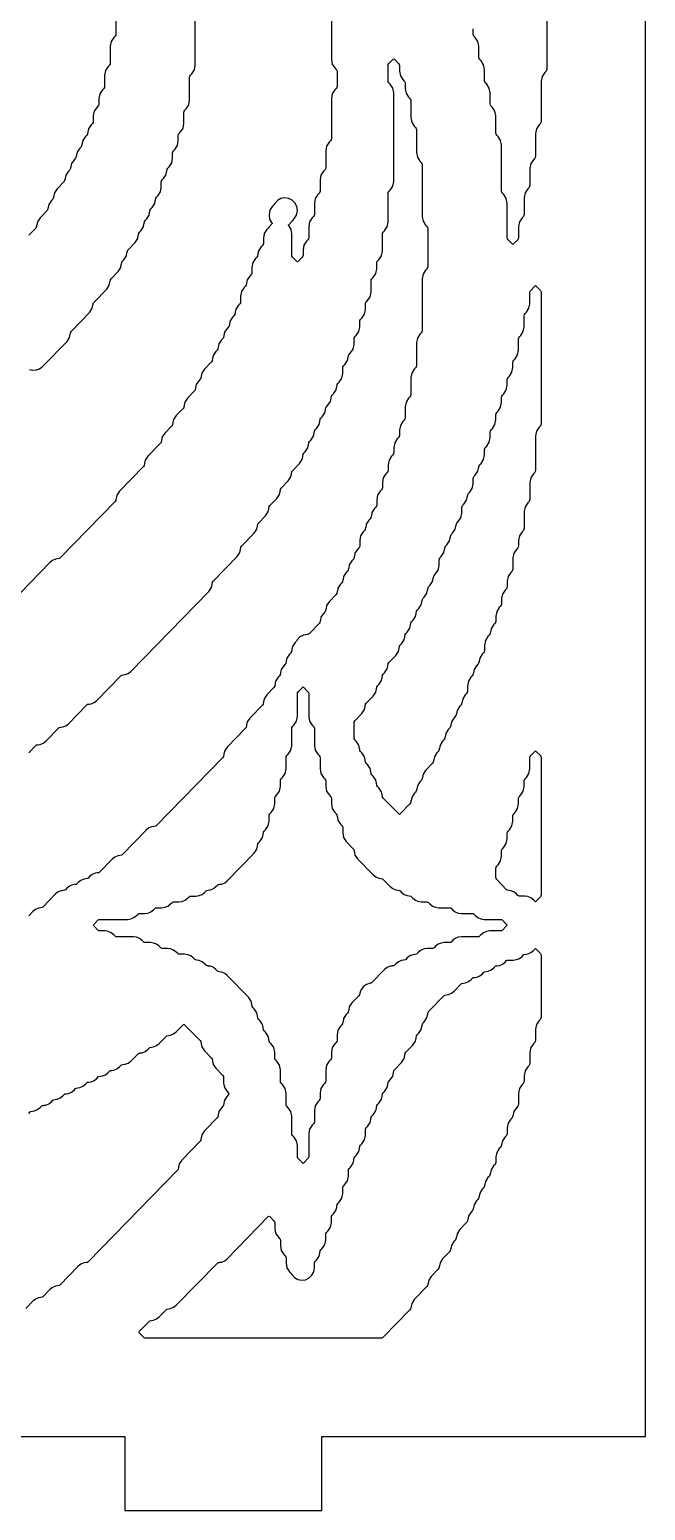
# Model space of a CAD drawing. Header units: millimetres. Extents: x 10 to 410, y 18 to 283.
# Drawn here: x 117.3 to 142.3, y 157 to 217.2 of the extents above; entities that cross this region are included whole.
import ezdxf

# ---------------------------------------------------------------- set-up
doc = ezdxf.new("R2010")
doc.units = ezdxf.units.MM
doc.layers.add('CUT', color=1, linetype='Continuous')

msp = doc.modelspace()

# ---------------------------------------------------------------- linework, layer by layer
at = {"layer": 'CUT'}
for points in [[(121.134, 157), (129.134, 157), (129.134, 160), (142.2679, 160), (142.2679, 280), (129.134, 280), (129.134, 283), (121.134, 283), (121.134, 280), (100.134, 280), (100.134, 283), (92.134, 283), (92.134, 280), (79, 280), (79, 160), (92.134, 160), (92.134, 157), (100.134, 157), (100.134, 160), (121.134, 160)], [(130.5267, 188.2469), (130.4721, 188.3029), (130.4471, 188.3411), (130.4383, 188.386), (130.4383, 188.998), (130.4471, 189.0428), (130.4721, 189.0811), (130.757, 189.3734), (130.8621, 189.534), (130.8867, 189.6599), (130.8896, 189.6593), (130.9077, 189.7517), (130.9327, 189.79), (131.2175, 190.0822), (131.3226, 190.2428), (131.3472, 190.3687), (131.3502, 190.3682), (131.3682, 190.4606), (131.3933, 190.4988), (131.4478, 190.5548), (131.5529, 190.7154), (131.5775, 190.8413), (131.5804, 190.8407), (131.5985, 190.9331), (131.6235, 190.9714), (131.6781, 191.0274), (131.7832, 191.188), (131.8078, 191.3139), (131.8107, 191.3133), (131.8288, 191.4057), (131.8538, 191.444), (132.1387, 191.7362), (132.2437, 191.8968), (132.2684, 192.0227), (132.2713, 192.0222), (132.2894, 192.1146), (132.3144, 192.1528), (132.3689, 192.2088), (132.474, 192.3694), (132.4987, 192.4953), (132.5016, 192.4948), (132.5196, 192.5871), (132.5447, 192.6254), (132.5992, 192.6814), (132.7043, 192.842), (132.7289, 192.9679), (132.7319, 192.9673), (132.7499, 193.0597), (132.775, 193.098), (132.8295, 193.154), (132.9346, 193.3146), (132.9592, 193.4405), (132.9621, 193.4399), (132.9802, 193.5323), (133.0052, 193.5706), (133.0598, 193.6265), (133.1649, 193.7871), (133.1895, 193.913), (133.1924, 193.9125), (133.2105, 194.0049), (133.2355, 194.0431), (133.2901, 194.0991), (133.3952, 194.2597), (133.4198, 194.3856), (133.4227, 194.385), (133.4408, 194.4774), (133.4658, 194.5157), (133.5204, 194.5717), (133.6254, 194.7323), (133.6501, 194.8582), (133.653, 194.8576), (133.6711, 194.95), (133.6961, 194.9883), (133.7506, 195.0442), (133.8557, 195.2049), (133.8926, 195.3932), (133.8926, 195.614), (133.9013, 195.6589), (133.9264, 195.6971), (133.9809, 195.7531), (134.086, 195.9137), (134.1106, 196.0396), (134.1136, 196.0391), (134.1316, 196.1315), (134.1567, 196.1697), (134.2112, 196.2257), (134.3163, 196.3863), (134.3409, 196.5122), (134.3438, 196.5116), (134.3619, 196.604), (134.3869, 196.6423), (134.4415, 196.6983), (134.5466, 196.8589), (134.5712, 196.9848), (134.5741, 196.9842), (134.5922, 197.0766), (134.6172, 197.1149), (134.6718, 197.1708), (134.7769, 197.3314), (134.8137, 197.5198), (134.8137, 197.7406), (134.8225, 197.7855), (134.8475, 197.8237), (134.9021, 197.8797), (135.0071, 198.0403), (135.0318, 198.1662), (135.0347, 198.1656), (135.0528, 198.258), (135.0778, 198.2963), (135.1323, 198.3523), (135.2374, 198.5129), (135.2743, 198.7012), (135.2743, 198.922), (135.283, 198.9669), (135.3081, 199.0051), (135.3626, 199.0611), (135.4677, 199.2217), (135.4923, 199.3476), (135.4953, 199.3471), (135.5133, 199.4395), (135.5384, 199.4777), (135.5929, 199.5337), (135.698, 199.6943), (135.7348, 199.8827), (135.7348, 200.1035), (135.7436, 200.1483), (135.7686, 200.1866), (135.8232, 200.2426), (135.9283, 200.4032), (135.9651, 200.5915), (135.9651, 200.8123), (135.9739, 200.8572), (135.9989, 200.8954), (136.0535, 200.9514), (136.1586, 201.112), (136.1954, 201.3004), (136.1954, 201.5212), (136.2042, 201.5661), (136.2292, 201.6043), (136.2838, 201.6603), (136.3888, 201.8209), (136.4257, 202.0093), (136.4257, 202.23), (136.4345, 202.2749), (136.4595, 202.3132), (136.514, 202.3691), (136.6191, 202.5298), (136.656, 202.7181), (136.656, 202.9389), (136.6647, 202.9838), (136.6898, 203.022), (136.7443, 203.078), (136.8494, 203.2386), (136.8863, 203.427), (136.8863, 203.6478), (136.895, 203.6926), (136.9201, 203.7309), (136.9746, 203.7869), (137.0797, 203.9475), (137.1165, 204.1358), (137.1165, 204.5929), (137.1253, 204.6378), (137.1503, 204.676), (137.2049, 204.732), (137.31, 204.8926), (137.3468, 205.081), (137.3468, 205.5381), (137.3556, 205.5829), (137.3806, 205.6212), (137.4352, 205.6772), (137.5403, 205.8378), (137.5771, 206.0261), (137.5771, 206.4832), (137.5859, 206.5281), (137.6109, 206.5663), (137.7795, 206.7393), (137.8074, 206.76), (137.8353, 206.7393), (138.0039, 206.5663), (138.0289, 206.5281), (138.0377, 206.4832), (138.0377, 201.1455), (138.0289, 201.1006), (138.0039, 201.0624), (137.9493, 201.0064), (137.8442, 200.8458), (137.8074, 200.6574), (137.8074, 199.2552), (137.7986, 199.2103), (137.7736, 199.1721), (137.719, 199.1161), (137.6139, 198.9555), (137.5771, 198.7671), (137.5771, 198.0738), (137.5683, 198.0289), (137.5433, 197.9906), (137.4887, 197.9347), (137.3837, 197.774), (137.3468, 197.5857), (137.3468, 196.8923), (137.338, 196.8475), (137.313, 196.8092), (137.2585, 196.7532), (137.1534, 196.5926), (137.1165, 196.4042), (137.1165, 196.1835), (137.1078, 196.1386), (137.0827, 196.1003), (137.0282, 196.0444), (136.9231, 195.8838), (136.8863, 195.6954), (136.8863, 195.2383), (136.8775, 195.1934), (136.8524, 195.1552), (136.7979, 195.0992), (136.6928, 194.9386), (136.656, 194.7502), (136.656, 194.5294), (136.6472, 194.4846), (136.6222, 194.4463), (136.5676, 194.3904), (136.4625, 194.2297), (136.4257, 194.0414), (136.4257, 193.8206), (136.4169, 193.7757), (136.3919, 193.7375), (136.3373, 193.6815), (136.2322, 193.5209), (136.1954, 193.3325), (136.1954, 193.1117), (136.1866, 193.0669), (136.1616, 193.0286), (136.107, 192.9726), (136.002, 192.812), (135.9773, 192.6861), (135.9744, 192.6867), (135.9563, 192.5943), (135.9313, 192.556), (135.8768, 192.5001), (135.7717, 192.3394), (135.7348, 192.1511), (135.7348, 191.9303), (135.7261, 191.8854), (135.701, 191.8472), (135.6465, 191.7912), (135.5414, 191.6306), (135.5168, 191.5047), (135.5138, 191.5052), (135.4958, 191.4129), (135.4707, 191.3746), (135.4162, 191.3186), (135.3111, 191.158), (135.2865, 191.0321), (135.2836, 191.0327), (135.2655, 190.9403), (135.2405, 190.902), (135.1859, 190.846), (135.0808, 190.6854), (135.044, 190.4971), (135.044, 190.2763), (135.0352, 190.2314), (135.0102, 190.1932), (134.9556, 190.1372), (134.8505, 189.9766), (134.8259, 189.8507), (134.823, 189.8512), (134.8049, 189.7588), (134.7799, 189.7206), (134.7253, 189.6646), (134.6203, 189.504), (134.5956, 189.3781), (134.5927, 189.3787), (134.5746, 189.2863), (134.5496, 189.248), (134.4951, 189.192), (134.39, 189.0314), (134.3654, 188.9055), (134.3624, 188.9061), (134.3444, 188.8137), (134.3193, 188.7754), (134.2648, 188.7195), (134.1597, 188.5589), (134.1351, 188.4329), (134.1321, 188.4335), (134.1141, 188.3411), (134.089, 188.3029), (134.0345, 188.2469), (133.9294, 188.0863), (133.9048, 187.9604), (133.9019, 187.9609), (133.8838, 187.8685), (133.8588, 187.8303), (133.8042, 187.7743), (133.6991, 187.6137), (133.6745, 187.4878), (133.6716, 187.4884), (133.6535, 187.396), (133.6285, 187.3577), (133.3436, 187.0655), (133.2386, 186.9048), (133.2139, 186.7789), (133.211, 186.7795), (133.1929, 186.6871), (133.1679, 186.6489), (133.1134, 186.5929), (133.0083, 186.4323), (132.9837, 186.3064), (132.9807, 186.3069), (132.9627, 186.2145), (132.9376, 186.1763), (132.8831, 186.1203), (132.778, 185.9597), (132.7534, 185.8338), (132.7505, 185.8344), (132.7324, 185.742), (132.7073, 185.7037), (132.3085, 185.2945), (132.2806, 185.2737), (132.2527, 185.2945), (131.6235, 185.94), (131.5985, 185.9783), (131.5804, 186.0707), (131.5775, 186.0701), (131.5529, 186.196), (131.4478, 186.3566), (131.3933, 186.4126), (131.3682, 186.4508), (131.3502, 186.5432), (131.3472, 186.5427), (131.3226, 186.6686), (131.2175, 186.8292), (131.163, 186.8851), (131.1379, 186.9234), (131.1199, 187.0158), (131.117, 187.0152), (131.0923, 187.1411), (130.9872, 187.3017), (130.9327, 187.3577), (130.9077, 187.396), (130.8896, 187.4884), (130.8867, 187.4878), (130.8621, 187.6137), (130.757, 187.7743), (130.7024, 187.8303), (130.6774, 187.8685), (130.6593, 187.9609), (130.6564, 187.9604), (130.6318, 188.0863)], [(128.3379, 190.4355), (128.3658, 190.4562), (128.3937, 190.4355), (128.5623, 190.2625), (128.5873, 190.2243), (128.5961, 190.1794), (128.5961, 189.2498), (128.6329, 189.0614), (128.738, 188.9008), (128.7925, 188.8448), (128.8176, 188.8066), (128.8263, 188.7617), (128.8263, 188.0683), (128.8632, 187.88), (128.9683, 187.7194), (129.0228, 187.6634), (129.0478, 187.6251), (129.0566, 187.5803), (129.0566, 187.1232), (129.0935, 186.9348), (129.1986, 186.7742), (129.2531, 186.7182), (129.2781, 186.68), (129.2869, 186.6351), (129.2869, 186.4143), (129.3237, 186.226), (129.4288, 186.0653), (129.4834, 186.0094), (129.5084, 185.9711), (129.5172, 185.9262), (129.5172, 185.7055), (129.554, 185.5171), (129.6591, 185.3565), (129.7137, 185.3005), (129.7387, 185.2623), (129.7568, 185.1699), (129.7597, 185.1704), (129.7843, 185.0445), (129.8894, 184.8839), (129.944, 184.8279), (129.969, 184.7897), (129.9778, 184.7448), (129.9778, 184.524), (130.0146, 184.3357), (130.1197, 184.175), (130.4045, 183.8828), (130.4295, 183.8445), (130.4476, 183.7521), (130.4505, 183.7527), (130.4752, 183.6268), (130.5802, 183.4662), (131.2123, 182.8177), (131.3166, 182.7358), (131.4389, 182.6843), (131.5237, 182.6729), (131.5234, 182.6711), (131.588, 182.6624), (131.613, 182.6428), (131.9031, 182.3451), (132.0075, 182.2632), (132.1297, 182.2117), (132.2145, 182.2003), (132.2143, 182.1985), (132.2788, 182.1899), (132.3038, 182.1702), (132.3637, 182.1088), (132.4681, 182.027), (132.5903, 181.9754), (132.6751, 181.9641), (132.6748, 181.9622), (132.7394, 181.9536), (132.7644, 181.934), (132.8242, 181.8725), (132.9286, 181.7907), (133.0508, 181.7391), (133.1823, 181.7215), (133.3987, 181.7215), (133.4302, 181.7173), (133.4553, 181.6977), (133.5151, 181.6363), (133.6195, 181.5544), (133.7417, 181.5028), (133.8732, 181.4852), (134.3198, 181.4852), (134.3514, 181.481), (134.3764, 181.4614), (134.4362, 181.4), (134.5406, 181.3181), (134.6628, 181.2665), (134.7943, 181.2489), (135.241, 181.2489), (135.2725, 181.2447), (135.2975, 181.2251), (135.3574, 181.1637), (135.4617, 181.0818), (135.584, 181.0303), (135.7154, 181.0127), (136.3924, 181.0127), (136.4239, 181.0084), (136.4489, 180.9888), (136.629, 180.8041), (136.6487, 180.7764), (136.629, 180.7487), (136.4489, 180.5639), (136.4239, 180.5443), (136.3924, 180.5401), (135.9457, 180.5401), (135.8142, 180.5225), (135.692, 180.4709), (135.5876, 180.3891), (135.5278, 180.3277), (135.5028, 180.308), (135.4712, 180.3038), (134.7943, 180.3038), (134.6628, 180.2862), (134.5406, 180.2346), (134.4362, 180.1528), (134.3764, 180.0914), (134.3514, 180.0717), (134.3198, 180.0675), (134.1035, 180.0675), (133.972, 180.0499), (133.8498, 179.9984), (133.7454, 179.9165), (133.6855, 179.8551), (133.6605, 179.8354), (133.629, 179.8312), (133.4126, 179.8312), (133.2811, 179.8136), (133.1589, 179.7621), (133.0545, 179.6802), (132.9947, 179.6188), (132.9697, 179.5992), (132.9051, 179.5905), (132.9054, 179.5887), (132.8206, 179.5773), (132.6983, 179.5258), (132.594, 179.4439), (132.5341, 179.3825), (132.5091, 179.3629), (132.4445, 179.3542), (132.4448, 179.3524), (132.36, 179.3411), (132.2378, 179.2895), (132.1334, 179.2076), (132.0736, 179.1462), (132.0485, 179.1266), (131.984, 179.1179), (131.9842, 179.1161), (131.8994, 179.1048), (131.7772, 179.0532), (131.6728, 178.9713), (131.1524, 178.4374), (131.1274, 178.4177), (131.0978, 178.4138), (130.9493, 178.3697), (130.8214, 178.2822), (130.7264, 178.1598), (130.6735, 178.0142), (130.6598, 177.9445), (130.6348, 177.9062), (130.35, 177.614), (130.2449, 177.4534), (130.2203, 177.3275), (130.2173, 177.328), (130.1993, 177.2356), (130.1742, 177.1974), (130.1197, 177.1414), (130.0146, 176.9808), (129.99, 176.8549), (129.9871, 176.8555), (129.969, 176.7631), (129.944, 176.7248), (129.8894, 176.6688), (129.7843, 176.5082), (129.7475, 176.3199), (129.7475, 176.0991), (129.7387, 176.0542), (129.7137, 176.0159), (129.6591, 175.96), (129.554, 175.7994), (129.5172, 175.611), (129.5172, 175.3902), (129.5084, 175.3453), (129.4834, 175.3071), (129.4288, 175.2511), (129.3237, 175.0905), (129.2869, 174.9021), (129.2869, 174.4451), (129.2781, 174.4002), (129.2531, 174.3619), (129.1986, 174.306), (129.0935, 174.1454), (129.0566, 173.957), (129.0566, 173.7362), (129.0478, 173.6913), (129.0228, 173.6531), (128.9683, 173.5971), (128.8632, 173.4365), (128.8263, 173.2481), (128.8263, 172.791), (128.8176, 172.7462), (128.7925, 172.7079), (128.738, 172.652), (128.6329, 172.4913), (128.5961, 172.303), (128.5961, 171.3733), (128.5873, 171.3285), (128.5623, 171.2902), (128.3937, 171.1173), (128.3658, 171.0965), (128.3379, 171.1173), (128.1693, 171.2902), (128.1443, 171.3285), (128.1355, 171.3733), (128.1355, 171.8304), (128.0987, 172.0188), (127.9936, 172.1794), (127.939, 172.2354), (127.914, 172.2736), (127.9052, 172.3185), (127.9052, 173.0118), (127.8684, 173.2002), (127.7633, 173.3608), (127.7087, 173.4168), (127.6837, 173.455), (127.6749, 173.4999), (127.6749, 173.957), (127.6381, 174.1454), (127.533, 174.306), (127.4784, 174.3619), (127.4534, 174.4002), (127.4446, 174.4451), (127.4446, 174.9021), (127.4078, 175.0905), (127.3027, 175.2511), (127.2482, 175.3071), (127.2231, 175.3453), (127.2144, 175.3902), (127.2144, 175.611), (127.1775, 175.7994), (127.0724, 175.96), (127.0179, 176.0159), (126.9929, 176.0542), (126.9748, 176.1466), (126.9719, 176.146), (126.9472, 176.2719), (126.8421, 176.4325), (126.7876, 176.4885), (126.7626, 176.5268), (126.7445, 176.6192), (126.7416, 176.6186), (126.717, 176.7445), (126.6119, 176.9051), (126.5573, 176.9611), (126.5323, 176.9993), (126.5142, 177.0917), (126.5113, 177.0912), (126.4867, 177.2171), (126.3816, 177.3777), (126.327, 177.4337), (126.302, 177.4719), (126.2839, 177.5643), (126.281, 177.5638), (126.2564, 177.6897), (126.1513, 177.8503), (125.289, 178.7351), (125.1846, 178.8169), (125.0624, 178.8685), (124.9776, 178.8798), (124.9779, 178.8817), (124.9133, 178.8903), (124.8883, 178.9099), (124.8284, 178.9713), (124.7241, 179.0532), (124.6018, 179.1048), (124.517, 179.1161), (124.5173, 179.1179), (124.4527, 179.1266), (124.4277, 179.1462), (124.3679, 179.2076), (124.2635, 179.2895), (124.1413, 179.3411), (124.0565, 179.3524), (124.0567, 179.3542), (123.9922, 179.3629), (123.9671, 179.3825), (123.9073, 179.4439), (123.8029, 179.5258), (123.6807, 179.5773), (123.5492, 179.5949), (123.3329, 179.5949), (123.3013, 179.5992), (123.2763, 179.6188), (123.2165, 179.6802), (123.1121, 179.7621), (122.9899, 179.8136), (122.8584, 179.8312), (122.642, 179.8312), (122.6105, 179.8354), (122.5854, 179.8551), (122.5256, 179.9165), (122.4212, 179.9984), (122.299, 180.0499), (122.1675, 180.0675), (121.9512, 180.0675), (121.9196, 180.0717), (121.8946, 180.0914), (121.8348, 180.1528), (121.7304, 180.2346), (121.6082, 180.2862), (121.4767, 180.3038), (120.7997, 180.3038), (120.7682, 180.308), (120.7432, 180.3277), (120.6833, 180.3891), (120.579, 180.4709), (120.4567, 180.5225), (120.3253, 180.5401), (120.1089, 180.5401), (120.0774, 180.5443), (120.0523, 180.5639), (119.8723, 180.7487), (119.8526, 180.7764), (119.8723, 180.8041), (120.0523, 180.9888), (120.0774, 181.0084), (120.1089, 181.0127), (121.2464, 181.0127), (121.3779, 181.0303), (121.5001, 181.0818), (121.6045, 181.1637), (121.6643, 181.2251), (121.6893, 181.2447), (121.7209, 181.2489), (121.9372, 181.2489), (122.0687, 181.2665), (122.191, 181.3181), (122.2953, 181.4), (122.3552, 181.4614), (122.3802, 181.481), (122.4117, 181.4852), (122.6281, 181.4852), (122.7596, 181.5028), (122.8818, 181.5544), (122.9862, 181.6363), (123.046, 181.6977), (123.071, 181.7173), (123.1026, 181.7215), (123.3189, 181.7215), (123.4504, 181.7391), (123.5726, 181.7907), (123.677, 181.8725), (123.7369, 181.934), (123.7619, 181.9536), (123.7934, 181.9578), (124.0098, 181.9578), (124.1413, 181.9754), (124.2635, 182.027), (124.3679, 182.1088), (124.4277, 182.1702), (124.4527, 182.1899), (124.5173, 182.1985), (124.517, 182.2003), (124.6018, 182.2117), (124.7241, 182.2632), (124.8284, 182.3451), (124.8883, 182.4065), (124.9133, 182.4262), (124.9779, 182.4348), (124.9776, 182.4366), (125.0624, 182.448), (125.1846, 182.4995), (125.289, 182.5814), (126.3816, 183.7025), (126.4867, 183.8631), (126.5113, 183.989), (126.5142, 183.9884), (126.5323, 184.0808), (126.5573, 184.1191), (126.6119, 184.175), (126.717, 184.3357), (126.7416, 184.4616), (126.7445, 184.461), (126.7626, 184.5534), (126.7876, 184.5916), (126.8421, 184.6476), (126.9472, 184.8082), (126.9841, 184.9966), (126.9841, 185.2174), (126.9929, 185.2623), (127.0179, 185.3005), (127.0724, 185.3565), (127.1775, 185.5171), (127.2144, 185.7055), (127.2144, 185.9262), (127.2231, 185.9711), (127.2482, 186.0094), (127.3027, 186.0653), (127.4078, 186.226), (127.4446, 186.4143), (127.4446, 186.6351), (127.4534, 186.68), (127.4784, 186.7182), (127.533, 186.7742), (127.6381, 186.9348), (127.6749, 187.1232), (127.6749, 187.5803), (127.6837, 187.6251), (127.7087, 187.6634), (127.7633, 187.7194), (127.8684, 187.88), (127.9052, 188.0683), (127.9052, 188.7617), (127.914, 188.8066), (127.939, 188.8448), (127.9936, 188.9008), (128.0987, 189.0614), (128.1355, 189.2498), (128.1355, 190.2109), (128.1659, 190.2573), (128.1717, 190.2705), (128.1907, 190.2845)], [(136.6577, 182.1983), (136.6327, 182.2179), (136.2292, 182.632), (136.2042, 182.6702), (136.1954, 182.7151), (136.1954, 183.0908), (136.2042, 183.1357), (136.2292, 183.1739), (136.2838, 183.2299), (136.3888, 183.3905), (136.4257, 183.5789), (136.4257, 183.7997), (136.4345, 183.8445), (136.4595, 183.8828), (136.514, 183.9388), (136.6191, 184.0994), (136.656, 184.2877), (136.656, 184.5085), (136.6647, 184.5534), (136.6898, 184.5916), (136.7443, 184.6476), (136.8494, 184.8082), (136.8863, 184.9966), (136.8863, 185.2174), (136.895, 185.2623), (136.9201, 185.3005), (136.9746, 185.3565), (137.0797, 185.5171), (137.1165, 185.7055), (137.1165, 185.9262), (137.1253, 185.9711), (137.1503, 186.0094), (137.2049, 186.0653), (137.31, 186.226), (137.3468, 186.4143), (137.3468, 186.6351), (137.3556, 186.68), (137.3806, 186.7182), (137.4352, 186.7742), (137.5403, 186.9348), (137.5771, 187.1232), (137.5771, 187.5803), (137.5859, 187.6251), (137.6109, 187.6634), (137.7795, 187.8363), (137.8074, 187.8571), (137.8353, 187.8363), (138.0039, 187.6634), (138.0289, 187.6251), (138.0377, 187.5803), (138.0377, 182.0062), (138.0289, 181.9614), (138.0039, 181.9231), (137.8353, 181.7502), (137.8074, 181.7294), (137.7795, 181.7502), (137.7243, 181.8068), (137.6199, 181.8887), (137.4977, 181.9402), (137.3662, 181.9578), (137.1498, 181.9578), (137.1183, 181.962), (137.0933, 181.9817), (137.0334, 182.0431), (136.9291, 182.1249), (136.8068, 182.1765), (136.722, 182.1878), (136.7223, 182.1897)], [(122.1249, 164.685), (122.1499, 164.7046), (122.2145, 164.7133), (122.2142, 164.7151), (122.299, 164.7265), (122.4212, 164.778), (122.5256, 164.8599), (122.8157, 165.1576), (122.8408, 165.1772), (122.9053, 165.1859), (122.9051, 165.1877), (122.9899, 165.199), (123.1121, 165.2506), (123.2165, 165.3325), (124.8883, 167.0479), (124.9133, 167.0675), (124.9779, 167.0761), (124.9776, 167.078), (125.0624, 167.0893), (125.1846, 167.1409), (125.289, 167.2228), (126.9562, 168.9334), (126.9841, 168.9541), (127.012, 168.9334), (127.1806, 168.7604), (127.2056, 168.7222), (127.2144, 168.6773), (127.2144, 168.4565), (127.2512, 168.2681), (127.3563, 168.1075), (127.4108, 168.0516), (127.4359, 168.0133), (127.4446, 167.9684), (127.4446, 167.7477), (127.4815, 167.5593), (127.5866, 167.3987), (127.6411, 167.3427), (127.6662, 167.3044), (127.6749, 167.2596), (127.6749, 167.0388), (127.7118, 166.8504), (127.8169, 166.6898), (127.8714, 166.6338), (127.9079, 166.578), (128.0154, 166.4602), (128.1545, 166.3822), (128.3111, 166.352), (128.4692, 166.3726), (128.6128, 166.4419), (128.7272, 166.5529), (128.8009, 166.6943), (128.8263, 166.8518), (128.8263, 167.0233), (128.8351, 167.0682), (128.8601, 167.1064), (128.9147, 167.1624), (129.0198, 167.323), (129.0444, 167.4489), (129.0473, 167.4483), (129.0654, 167.5407), (129.0904, 167.579), (129.145, 167.635), (129.2501, 167.7956), (129.2869, 167.9839), (129.2869, 168.2047), (129.2957, 168.2496), (129.3207, 168.2879), (129.3753, 168.3438), (129.4804, 168.5044), (129.5172, 168.6928), (129.5172, 168.9136), (129.526, 168.9585), (129.551, 168.9967), (129.6055, 169.0527), (129.7106, 169.2133), (129.7353, 169.3392), (129.7382, 169.3386), (129.7562, 169.431), (129.7813, 169.4693), (129.8358, 169.5253), (129.9409, 169.6859), (129.9778, 169.8742), (129.9778, 170.095), (129.9865, 170.1399), (130.0116, 170.1781), (130.0661, 170.2341), (130.1712, 170.3947), (130.208, 170.5831), (130.208, 170.8039), (130.2168, 170.8488), (130.2418, 170.887), (130.2964, 170.943), (130.4015, 171.1036), (130.4261, 171.2295), (130.429, 171.2289), (130.4471, 171.3213), (130.4721, 171.3596), (130.5267, 171.4156), (130.6318, 171.5762), (130.6564, 171.7021), (130.6593, 171.7015), (130.6774, 171.7939), (130.7024, 171.8322), (130.757, 171.8881), (130.8621, 172.0487), (130.8989, 172.2371), (130.8989, 172.4579), (130.9077, 172.5028), (130.9327, 172.541), (130.9872, 172.597), (131.0923, 172.7576), (131.117, 172.8835), (131.1199, 172.8829), (131.1379, 172.9753), (131.163, 173.0136), (131.2175, 173.0696), (131.3226, 173.2302), (131.3472, 173.3561), (131.3502, 173.3555), (131.3682, 173.4479), (131.3933, 173.4862), (131.4478, 173.5421), (131.5529, 173.7027), (131.5775, 173.8287), (131.5804, 173.8281), (131.5985, 173.9205), (131.6235, 173.9587), (131.6781, 174.0147), (131.7832, 174.1753), (131.8078, 174.3012), (131.8107, 174.3007), (131.8288, 174.3931), (131.8538, 174.4313), (131.9084, 174.4873), (132.0135, 174.6479), (132.0381, 174.7738), (132.041, 174.7732), (132.0591, 174.8656), (132.0841, 174.9039), (132.3689, 175.1961), (132.474, 175.3568), (132.4987, 175.4827), (132.5016, 175.4821), (132.5196, 175.5745), (132.5447, 175.6127), (132.8295, 175.905), (132.9346, 176.0656), (132.9592, 176.1915), (132.9621, 176.191), (132.9802, 176.2834), (133.0052, 176.3216), (133.0598, 176.3776), (133.1649, 176.5382), (133.1895, 176.6641), (133.1924, 176.6635), (133.2105, 176.7559), (133.2355, 176.7942), (133.2901, 176.8502), (133.3952, 177.0108), (133.4198, 177.1367), (133.4227, 177.1361), (133.4408, 177.2285), (133.4658, 177.2668), (134.0996, 177.9171), (134.1246, 177.9367), (134.1892, 177.9453), (134.1889, 177.9472), (134.2737, 177.9585), (134.396, 178.0101), (134.5003, 178.092), (134.7905, 178.3896), (134.8155, 178.4093), (134.88, 178.4179), (134.8798, 178.4198), (134.9646, 178.4311), (135.0868, 178.4826), (135.1912, 178.5645), (135.251, 178.6259), (135.276, 178.6456), (135.3406, 178.6542), (135.3403, 178.656), (135.4251, 178.6674), (135.5474, 178.7189), (135.6517, 178.8008), (135.7116, 178.8622), (135.7366, 178.8819), (135.8012, 178.8905), (135.8009, 178.8923), (135.8857, 178.9037), (136.0079, 178.9552), (136.1123, 179.0371), (136.1722, 179.0985), (136.1972, 179.1181), (136.2617, 179.1268), (136.2615, 179.1286), (136.3463, 179.14), (136.4685, 179.1915), (136.5729, 179.2734), (136.6327, 179.3348), (136.6577, 179.3544), (136.6893, 179.3586), (136.9056, 179.3586), (137.0371, 179.3762), (137.1594, 179.4278), (137.2637, 179.5097), (137.3236, 179.5711), (137.3486, 179.5907), (137.4131, 179.5994), (137.4129, 179.6012), (137.4977, 179.6125), (137.6199, 179.6641), (137.7243, 179.746), (137.7795, 179.8026), (137.8074, 179.8233), (137.8353, 179.8026), (138.0039, 179.6296), (138.0289, 179.5914), (138.0377, 179.5465), (138.0377, 177.0442), (138.0289, 176.9993), (138.0039, 176.9611), (137.9493, 176.9051), (137.8442, 176.7445), (137.8074, 176.5561), (137.8074, 176.0991), (137.7986, 176.0542), (137.7736, 176.0159), (137.719, 175.96), (137.6139, 175.7994), (137.5771, 175.611), (137.5771, 175.1539), (137.5683, 175.1091), (137.5433, 175.0708), (137.4887, 175.0148), (137.3837, 174.8542), (137.3468, 174.6659), (137.3468, 174.4451), (137.338, 174.4002), (137.313, 174.3619), (137.2585, 174.306), (137.1534, 174.1454), (137.1165, 173.957), (137.1165, 173.4999), (137.1078, 173.455), (137.0827, 173.4168), (137.0282, 173.3608), (136.9231, 173.2002), (136.8985, 173.0743), (136.8955, 173.0749), (136.8775, 172.9825), (136.8524, 172.9442), (136.7979, 172.8882), (136.6928, 172.7276), (136.656, 172.5393), (136.656, 172.3185), (136.6472, 172.2736), (136.6222, 172.2354), (136.5676, 172.1794), (136.4625, 172.0188), (136.4379, 171.8929), (136.435, 171.8934), (136.4169, 171.801), (136.3919, 171.7628), (136.3373, 171.7068), (136.2322, 171.5462), (136.1954, 171.3578), (136.1954, 171.137), (136.1866, 171.0922), (136.1616, 171.0539), (136.107, 170.9979), (136.002, 170.8373), (135.9773, 170.7114), (135.9744, 170.712), (135.9563, 170.6196), (135.9313, 170.5813), (135.8768, 170.5254), (135.7717, 170.3648), (135.747, 170.2389), (135.7441, 170.2394), (135.7261, 170.147), (135.701, 170.1088), (135.6465, 170.0528), (135.5414, 169.8922), (135.5168, 169.7663), (135.5138, 169.7669), (135.4958, 169.6745), (135.4707, 169.6362), (135.4162, 169.5802), (135.3111, 169.4196), (135.2865, 169.2937), (135.2836, 169.2943), (135.2655, 169.2019), (135.2405, 169.1636), (135.1859, 169.1077), (135.0808, 168.947), (135.0562, 168.8211), (135.0533, 168.8217), (135.0352, 168.7293), (135.0102, 168.6911), (134.7253, 168.3988), (134.6203, 168.2382), (134.5956, 168.1123), (134.5927, 168.1128), (134.5746, 168.0204), (134.5496, 167.9822), (134.4951, 167.9262), (134.39, 167.7656), (134.3654, 167.6397), (134.3624, 167.6403), (134.3444, 167.5479), (134.3193, 167.5096), (134.0345, 167.2174), (133.9294, 167.0567), (133.9048, 166.9308), (133.9019, 166.9314), (133.8838, 166.839), (133.8588, 166.8008), (133.5739, 166.5085), (133.4688, 166.3479), (133.4442, 166.222), (133.4413, 166.2225), (133.4232, 166.1302), (133.3982, 166.0919), (132.8831, 165.5633), (132.778, 165.4027), (132.7534, 165.2768), (132.7505, 165.2774), (132.7324, 165.185), (132.7073, 165.1467), (131.613, 164.0239), (131.588, 164.0042), (131.5564, 164), (121.9512, 164), (121.9196, 164.0042), (121.8946, 164.0239), (121.7146, 164.2086), (121.6949, 164.2363), (121.7146, 164.264)]]:
    msp.add_lwpolyline(points, close=True, dxfattribs=at)
for points in [[(120.7664, 220.1879), (120.7664, 216.9767), (120.7577, 216.9318), (120.7326, 216.8936), (120.6781, 216.8376), (120.573, 216.677), (120.5361, 216.4886), (120.5361, 215.7953), (120.5274, 215.7504), (120.5023, 215.7121), (120.4478, 215.6562), (120.3427, 215.4956), (120.3059, 215.3072), (120.3059, 214.8501), (120.2971, 214.8053), (120.2721, 214.767), (120.2175, 214.711), (120.1124, 214.5504), (120.0756, 214.3621), (120.0756, 214.1413), (120.0668, 214.0964), (120.0418, 214.0581), (119.9872, 214.0022), (119.8821, 213.8416), (119.8453, 213.6532), (119.8453, 213.4324), (119.8365, 213.3875), (119.8115, 213.3493), (119.7569, 213.2933), (119.6519, 213.1327), (119.6272, 213.0068), (119.6243, 213.0074), (119.6062, 212.915), (119.5812, 212.8767), (119.5267, 212.8207), (119.4216, 212.6601), (119.3969, 212.5342), (119.394, 212.5348), (119.376, 212.4424), (119.3509, 212.4041), (119.2964, 212.3482), (119.1913, 212.1875), (119.1667, 212.0616), (119.1637, 212.0622), (119.1457, 211.9698), (119.1206, 211.9316), (119.0661, 211.8756), (118.961, 211.715), (118.9364, 211.5891), (118.9335, 211.5896), (118.9154, 211.4972), (118.8904, 211.459), (118.8358, 211.403), (118.7307, 211.2424), (118.7061, 211.1165), (118.7032, 211.1171), (118.6851, 211.0247), (118.6601, 210.9864), (118.3752, 210.6942), (118.2702, 210.5335), (118.2455, 210.4076), (118.2426, 210.4082), (118.2245, 210.3158), (118.1995, 210.2776), (118.145, 210.2216), (118.0399, 210.061), (118.0152, 209.9351), (118.0123, 209.9356), (117.9943, 209.8432), (117.9692, 209.805), (117.6844, 209.5127), (117.5793, 209.3521), (117.5547, 209.2262), (117.5518, 209.2268), (117.5337, 209.1344), (117.5087, 209.0961), (117.2238, 208.8039)], [(117.2533, 203.3503), (117.3934, 203.3208), (117.5361, 203.3322), (117.6698, 203.3836), (117.7834, 203.4708), (118.7822, 204.4957), (118.8873, 204.6563), (118.912, 204.7822), (118.9149, 204.7817), (118.9329, 204.8741), (118.958, 204.9123), (119.7034, 205.6772), (119.8085, 205.8378), (119.8331, 205.9637), (119.836, 205.9631), (119.8541, 206.0555), (119.8791, 206.0938), (120.3942, 206.6223), (120.4993, 206.7829), (120.5239, 206.9088), (120.5269, 206.9083), (120.5449, 207.0007), (120.57, 207.0389), (120.8548, 207.3312), (120.9599, 207.4918), (120.9845, 207.6177), (120.9874, 207.6171), (121.0055, 207.7095), (121.0305, 207.7478), (121.0851, 207.8037), (121.1902, 207.9643), (121.2148, 208.0903), (121.2177, 208.0897), (121.2358, 208.1821), (121.2608, 208.2203), (121.5456, 208.5126), (121.6507, 208.6732), (121.6753, 208.7991), (121.6783, 208.7985), (121.6963, 208.8909), (121.7214, 208.9292), (121.7759, 208.9852), (121.881, 209.1458), (121.9056, 209.2717), (121.9086, 209.2711), (121.9266, 209.3635), (121.9517, 209.4018), (122.0062, 209.4577), (122.1113, 209.6184), (122.1359, 209.7443), (122.1388, 209.7437), (122.1569, 209.8361), (122.1819, 209.8743), (122.2365, 209.9303), (122.3416, 210.0909), (122.3662, 210.2168), (122.3691, 210.2163), (122.3872, 210.3087), (122.4122, 210.3469), (122.4668, 210.4029), (122.5719, 210.5635), (122.6087, 210.7519), (122.6087, 210.9727), (122.6175, 211.0175), (122.6425, 211.0558), (122.6971, 211.1118), (122.8021, 211.2724), (122.8268, 211.3983), (122.8297, 211.3977), (122.8478, 211.4901), (122.8728, 211.5284), (122.9273, 211.5843), (123.0324, 211.7449), (123.0693, 211.9333), (123.0693, 212.1541), (123.078, 212.199), (123.1031, 212.2372), (123.1576, 212.2932), (123.2627, 212.4538), (123.2995, 212.6422), (123.2995, 212.863), (123.3083, 212.9078), (123.3334, 212.9461), (123.3879, 213.0021), (123.493, 213.1627), (123.5298, 213.351), (123.5298, 213.8081), (123.5386, 213.853), (123.5636, 213.8912), (123.6182, 213.9472), (123.7233, 214.1078), (123.7601, 214.2962), (123.7601, 215.2258), (123.7689, 215.2707), (123.7939, 215.3089), (123.8485, 215.3649), (123.9536, 215.5255), (123.9904, 215.7139), (123.9904, 219.0878)], [(138.2679, 219.479), (138.2679, 215.559), (138.2592, 215.5141), (138.2341, 215.4759), (138.1796, 215.4199), (138.0745, 215.2593), (138.0377, 215.0709), (138.0377, 213.4324), (138.0289, 213.3875), (138.0039, 213.3493), (137.9493, 213.2933), (137.8442, 213.1327), (137.8074, 212.9443), (137.8074, 212.0147), (137.7986, 211.9698), (137.7736, 211.9316), (137.719, 211.8756), (137.6139, 211.715), (137.5771, 211.5266), (137.5771, 210.8332), (137.5683, 210.7884), (137.5433, 210.7501), (137.4887, 210.6942), (137.3837, 210.5335), (137.3468, 210.3452), (137.3468, 209.6518), (137.338, 209.6069), (137.313, 209.5687), (137.2585, 209.5127), (137.1534, 209.3521), (137.1165, 209.1637), (137.1165, 208.7067), (137.1078, 208.6618), (137.0827, 208.6235), (136.9142, 208.4506), (136.8863, 208.4299), (136.8583, 208.4506), (136.6898, 208.6235), (136.6647, 208.6618), (136.656, 208.7067), (136.656, 210.1089), (136.6191, 210.2973), (136.514, 210.4579), (136.4595, 210.5138), (136.4345, 210.5521), (136.4257, 210.597), (136.4257, 212.4718), (136.3888, 212.6601), (136.2838, 212.8207), (136.2292, 212.8767), (136.2042, 212.915), (136.1954, 212.9598), (136.1954, 213.6532), (136.1586, 213.8416), (136.0535, 214.0022), (135.9989, 214.0581), (135.9739, 214.0964), (135.9651, 214.1413), (135.9651, 214.5983), (135.9283, 214.7867), (135.8232, 214.9473), (135.7686, 215.0033), (135.7436, 215.0415), (135.7348, 215.0864), (135.7348, 215.5435), (135.698, 215.7319), (135.5929, 215.8925), (135.5384, 215.9484), (135.5133, 215.9867), (135.5046, 216.0316), (135.5046, 216.4886), (135.4677, 216.677), (135.3626, 216.8376), (135.3081, 216.8936), (135.283, 216.9318), (135.2743, 216.9767), (135.2743, 217.1975)], [(129.5172, 218.0613), (129.5172, 215.9502), (129.554, 215.7618), (129.6591, 215.6012), (129.7137, 215.5452), (129.7387, 215.507), (129.7475, 215.4621), (129.7475, 214.8501), (129.7387, 214.8053), (129.7137, 214.767), (129.6591, 214.711), (129.554, 214.5504), (129.5172, 214.3621), (129.5172, 212.7235), (129.5084, 212.6787), (129.4834, 212.6404), (129.4288, 212.5844), (129.3237, 212.4238), (129.2869, 212.2355), (129.2869, 211.5421), (129.2781, 211.4972), (129.2531, 211.459), (129.1986, 211.403), (129.0935, 211.2424), (129.0566, 211.054), (129.0566, 210.597), (129.0478, 210.5521), (129.0228, 210.5138), (128.9683, 210.4579), (128.8632, 210.2973), (128.8263, 210.1089), (128.8263, 209.6518), (128.8176, 209.6069), (128.7925, 209.5687), (128.738, 209.5127), (128.6329, 209.3521), (128.5961, 209.1637), (128.5961, 208.7067), (128.5873, 208.6618), (128.5623, 208.6235), (128.5077, 208.5676), (128.4026, 208.407), (128.3658, 208.2186), (128.3658, 207.9978), (128.357, 207.9529), (128.332, 207.9147), (128.1634, 207.7417), (128.1355, 207.721), (128.1076, 207.7417), (127.939, 207.9147), (127.914, 207.9529), (127.9052, 207.9978), (127.9052, 208.8782), (127.8798, 209.0356), (127.8061, 209.177), (127.7686, 209.2133), (127.795, 209.2281), (127.9025, 209.3459), (127.9356, 209.3965), (127.9414, 209.4098), (127.9605, 209.4238), (127.9936, 209.4577), (128.0987, 209.6184), (128.1355, 209.8067), (128.1355, 209.8233), (128.1101, 209.9808), (128.0364, 210.1222), (127.9219, 210.2332), (127.7783, 210.3025), (127.6202, 210.3231), (127.4636, 210.2929), (127.3246, 210.2149), (127.2171, 210.0971), (127.184, 210.0465), (127.1781, 210.0333), (127.1591, 210.0193), (127.126, 209.9853), (127.0209, 209.8247), (126.9841, 209.6363), (126.9841, 209.6197), (127.0095, 209.4623), (127.0832, 209.3209), (127.1206, 209.2845), (127.0943, 209.2698), (126.9868, 209.152), (126.9503, 209.0961), (126.8957, 209.0401), (126.7906, 208.8795), (126.7538, 208.6912), (126.7538, 208.4704), (126.745, 208.4255), (126.72, 208.3873), (126.6654, 208.3313), (126.5603, 208.1707), (126.5357, 208.0448), (126.5328, 208.0453), (126.5147, 207.9529), (126.4897, 207.9147), (126.4352, 207.8587), (126.3301, 207.6981), (126.2932, 207.5097), (126.2932, 207.2889), (126.2845, 207.2441), (126.2594, 207.2058), (126.2049, 207.1498), (126.0998, 206.9892), (126.0752, 206.8633), (126.0722, 206.8639), (126.0542, 206.7715), (126.0291, 206.7332), (125.9746, 206.6773), (125.8695, 206.5167), (125.8327, 206.3283), (125.8327, 206.1075), (125.8239, 206.0626), (125.7989, 206.0244), (125.7443, 205.9684), (125.6392, 205.8078), (125.6146, 205.6819), (125.6117, 205.6825), (125.5936, 205.5901), (125.5686, 205.5518), (125.514, 205.4958), (125.4089, 205.3352), (125.3843, 205.2093), (125.3814, 205.2099), (125.3633, 205.1175), (125.3383, 205.0792), (125.2837, 205.0233), (125.1787, 204.8627), (125.154, 204.7367), (125.1511, 204.7373), (125.133, 204.6449), (125.108, 204.6067), (125.0535, 204.5507), (124.9484, 204.3901), (124.9237, 204.2642), (124.9208, 204.2647), (124.9028, 204.1723), (124.8777, 204.1341), (124.8232, 204.0781), (124.7181, 203.9175), (124.6935, 203.7916), (124.6905, 203.7922), (124.6725, 203.6998), (124.6474, 203.6615), (124.3626, 203.3693), (124.2575, 203.2086), (124.2329, 203.0827), (124.23, 203.0833), (124.2119, 202.9909), (124.1869, 202.9527), (124.1323, 202.8967), (124.0272, 202.7361), (124.0026, 202.6102), (123.9997, 202.6107), (123.9816, 202.5183), (123.9566, 202.4801), (123.6718, 202.1878), (123.5667, 202.0272), (123.542, 201.9013), (123.5391, 201.9019), (123.5211, 201.8095), (123.496, 201.7712), (123.2112, 201.479), (123.1061, 201.3184), (123.0815, 201.1924), (123.0786, 201.193), (123.0605, 201.1006), (123.0355, 201.0624), (122.7506, 200.7701), (122.6455, 200.6095), (122.6209, 200.4836), (122.618, 200.4842), (122.5999, 200.3918), (122.5749, 200.3535), (122.0598, 199.825), (121.9547, 199.6643), (121.9301, 199.5384), (121.9271, 199.539), (121.9091, 199.4466), (121.884, 199.4084), (120.9084, 198.4072), (120.8033, 198.2466), (120.7786, 198.1207), (120.7757, 198.1213), (120.7577, 198.0289), (120.7326, 197.9906), (118.4868, 195.6863), (118.4618, 195.6667), (118.3973, 195.658), (118.3975, 195.6562), (118.3127, 195.6449), (118.1905, 195.5933), (118.0861, 195.5114), (116.8749, 194.2686)], [(117.2291, 187.7797), (117.5192, 188.0774), (117.5442, 188.097), (117.6088, 188.1057), (117.6085, 188.1075), (117.6933, 188.1189), (117.8156, 188.1704), (117.9199, 188.2523), (118.4404, 188.7863), (118.4654, 188.8059), (118.5299, 188.8145), (118.5297, 188.8164), (118.6145, 188.8277), (118.7367, 188.8793), (118.8411, 188.9612), (119.5918, 189.7314), (119.6168, 189.7511), (119.6813, 189.7597), (119.6811, 189.7615), (119.7659, 189.7729), (119.8881, 189.8244), (119.9925, 189.9063), (120.9735, 190.9129), (120.9985, 190.9325), (121.063, 190.9411), (121.0628, 190.943), (121.1476, 190.9543), (121.2698, 191.0059), (121.3742, 191.0877), (124.5393, 194.3354), (124.6444, 194.496), (124.669, 194.6219), (124.6719, 194.6213), (124.69, 194.7137), (124.715, 194.752), (125.6907, 195.7531), (125.7958, 195.9137), (125.8204, 196.0396), (125.8234, 196.0391), (125.8414, 196.1315), (125.8665, 196.1697), (126.3816, 196.6983), (126.4867, 196.8589), (126.5113, 196.9848), (126.5142, 196.9842), (126.5323, 197.0766), (126.5573, 197.1149), (126.8421, 197.4071), (126.9472, 197.5677), (126.9719, 197.6936), (126.9748, 197.6931), (126.9929, 197.7855), (127.0179, 197.8237), (127.3027, 198.116), (127.4078, 198.2766), (127.4324, 198.4025), (127.4353, 198.4019), (127.4534, 198.4943), (127.4784, 198.5326), (127.7633, 198.8248), (127.8684, 198.9854), (127.893, 199.1114), (127.8959, 199.1108), (127.914, 199.2032), (127.939, 199.2414), (128.2238, 199.5337), (128.3289, 199.6943), (128.3536, 199.8202), (128.3565, 199.8196), (128.3745, 199.912), (128.3996, 199.9503), (128.4541, 200.0063), (128.5592, 200.1669), (128.5838, 200.2928), (128.5868, 200.2922), (128.6048, 200.3846), (128.6299, 200.4229), (128.6844, 200.4788), (128.7895, 200.6395), (128.8141, 200.7654), (128.817, 200.7648), (128.8351, 200.8572), (128.8601, 200.8954), (128.9147, 200.9514), (129.0198, 201.112), (129.0444, 201.2379), (129.0473, 201.2374), (129.0654, 201.3298), (129.0904, 201.368), (129.145, 201.424), (129.2501, 201.5846), (129.2747, 201.7105), (129.2776, 201.7099), (129.2957, 201.8023), (129.3207, 201.8406), (129.3753, 201.8966), (129.4804, 202.0572), (129.505, 202.1831), (129.5079, 202.1825), (129.526, 202.2749), (129.551, 202.3132), (129.6055, 202.3691), (129.7106, 202.5298), (129.7353, 202.6557), (129.7382, 202.6551), (129.7562, 202.7475), (129.7813, 202.7857), (129.8358, 202.8417), (129.9409, 203.0023), (129.9778, 203.1907), (129.9778, 203.4115), (129.9865, 203.4563), (130.0116, 203.4946), (130.0661, 203.5506), (130.1712, 203.7112), (130.1958, 203.8371), (130.1987, 203.8365), (130.2168, 203.9289), (130.2418, 203.9672), (130.2964, 204.0231), (130.4015, 204.1838), (130.4383, 204.3721), (130.4383, 204.5929), (130.4471, 204.6378), (130.4721, 204.676), (130.5267, 204.732), (130.6318, 204.8926), (130.6686, 205.081), (130.6686, 205.3018), (130.6774, 205.3466), (130.7024, 205.3849), (130.757, 205.4409), (130.8621, 205.6015), (130.8989, 205.7898), (130.8989, 206.0106), (130.9077, 206.0555), (130.9327, 206.0938), (130.9872, 206.1497), (131.0923, 206.3103), (131.1292, 206.4987), (131.1292, 206.9558), (131.1379, 207.0007), (131.163, 207.0389), (131.2175, 207.0949), (131.3226, 207.2555), (131.3595, 207.4439), (131.3595, 207.6646), (131.3682, 207.7095), (131.3933, 207.7478), (131.4478, 207.8037), (131.5529, 207.9643), (131.5897, 208.1527), (131.5897, 208.8461), (131.5985, 208.8909), (131.6235, 208.9292), (131.6781, 208.9852), (131.7832, 209.1458), (131.82, 209.3341), (131.82, 210.5001), (131.8288, 210.545), (131.8538, 210.5832), (131.9084, 210.6392), (132.0135, 210.7998), (132.0503, 210.9882), (132.0503, 214.5983), (132.0135, 214.7867), (131.9084, 214.9473), (131.8538, 215.0033), (131.8288, 215.0415), (131.82, 215.0864), (131.82, 215.6984), (131.8288, 215.7433), (131.8538, 215.7815), (132.0224, 215.9545), (132.0503, 215.9752), (132.0782, 215.9545), (132.2468, 215.7815), (132.2718, 215.7433), (132.2806, 215.6984), (132.2806, 215.4776), (132.3174, 215.2892), (132.4225, 215.1286), (132.4771, 215.0727), (132.5021, 215.0344), (132.5109, 214.9895), (132.5109, 214.7687), (132.5477, 214.5804), (132.6528, 214.4198), (132.7073, 214.3638), (132.7324, 214.3255), (132.7412, 214.2807), (132.7412, 213.5873), (132.778, 213.3989), (132.8831, 213.2383), (132.9376, 213.1824), (132.9627, 213.1441), (132.9714, 213.0992), (132.9714, 212.1696), (133.0083, 211.9812), (133.1134, 211.8206), (133.1679, 211.7646), (133.1929, 211.7264), (133.2017, 211.6815), (133.2017, 209.5704), (133.2386, 209.3821), (133.3436, 209.2215), (133.3982, 209.1655), (133.4232, 209.1272), (133.432, 209.0824), (133.432, 207.5252), (133.4232, 207.4804), (133.3982, 207.4421), (133.3436, 207.3861), (133.2386, 207.2255), (133.2017, 207.0372), (133.2017, 204.9261), (133.1929, 204.8812), (133.1679, 204.843), (133.1134, 204.787), (133.0083, 204.6264), (132.9714, 204.438), (132.9714, 203.5083), (132.9627, 203.4635), (132.9376, 203.4252), (132.8831, 203.3693), (132.778, 203.2086), (132.7412, 203.0203), (132.7412, 202.3269), (132.7324, 202.282), (132.7073, 202.2438), (132.6528, 202.1878), (132.5477, 202.0272), (132.5109, 201.8388), (132.5109, 201.3818), (132.5021, 201.3369), (132.4771, 201.2986), (132.4225, 201.2427), (132.3174, 201.0821), (132.2806, 200.8937), (132.2806, 200.6729), (132.2718, 200.628), (132.2468, 200.5898), (132.1922, 200.5338), (132.0871, 200.3732), (132.0503, 200.1848), (132.0503, 199.964), (132.0415, 199.9192), (132.0165, 199.8809), (131.9619, 199.825), (131.8569, 199.6643), (131.82, 199.476), (131.82, 199.2552), (131.8112, 199.2103), (131.7862, 199.1721), (131.7317, 199.1161), (131.6266, 198.9555), (131.5897, 198.7671), (131.5897, 198.5463), (131.581, 198.5015), (131.5559, 198.4632), (131.5014, 198.4072), (131.3963, 198.2466), (131.3595, 198.0583), (131.3595, 197.8375), (131.3507, 197.7926), (131.3257, 197.7543), (131.2711, 197.6984), (131.166, 197.5378), (131.1414, 197.4119), (131.1385, 197.4124), (131.1204, 197.32), (131.0954, 197.2818), (131.0408, 197.2258), (130.9357, 197.0652), (130.9111, 196.9393), (130.9082, 196.9398), (130.8901, 196.8475), (130.8651, 196.8092), (130.8105, 196.7532), (130.7054, 196.5926), (130.6686, 196.4042), (130.6686, 196.1835), (130.6598, 196.1386), (130.6348, 196.1003), (130.5802, 196.0444), (130.4752, 195.8838), (130.4505, 195.7578), (130.4476, 195.7584), (130.4295, 195.666), (130.4045, 195.6278), (130.35, 195.5718), (130.2449, 195.4112), (130.2203, 195.2853), (130.2173, 195.2858), (130.1993, 195.1934), (130.1742, 195.1552), (130.1197, 195.0992), (130.0146, 194.9386), (129.99, 194.8127), (129.9871, 194.8133), (129.969, 194.7209), (129.944, 194.6826), (129.8894, 194.6266), (129.7843, 194.466), (129.7597, 194.3401), (129.7568, 194.3407), (129.7387, 194.2483), (129.7137, 194.21), (129.4288, 193.9178), (129.3237, 193.7572), (129.2991, 193.6313), (129.2962, 193.6318), (129.2781, 193.5394), (129.2531, 193.5012), (129.1986, 193.4452), (129.0935, 193.2846), (129.0688, 193.1587), (129.0659, 193.1593), (129.0478, 193.0669), (129.0228, 193.0286), (128.6193, 192.6146), (128.5943, 192.5949), (128.5627, 192.5907), (128.5494, 192.5907), (128.3871, 192.5637), (128.2424, 192.4854), (128.131, 192.3645), (128.1017, 192.3197), (128.0471, 192.2638), (127.942, 192.1032), (127.9174, 191.9773), (127.9145, 191.9778), (127.8964, 191.8854), (127.8714, 191.8472), (127.8169, 191.7912), (127.7118, 191.6306), (127.6871, 191.5047), (127.6842, 191.5052), (127.6662, 191.4129), (127.6411, 191.3746), (127.5866, 191.3186), (127.4815, 191.158), (127.4569, 191.0321), (127.4539, 191.0327), (127.4359, 190.9403), (127.4143, 190.9073), (127.4084, 190.894), (127.3894, 190.88), (127.3563, 190.846), (127.2512, 190.6854), (127.2144, 190.4971), (127.2144, 190.4811), (127.1806, 190.4294), (126.8957, 190.1372), (126.7906, 189.9766), (126.766, 189.8507), (126.7631, 189.8512), (126.745, 189.7588), (126.72, 189.7206), (126.2049, 189.192), (126.0998, 189.0314), (126.0752, 188.9055), (126.0722, 188.9061), (126.0542, 188.8137), (126.0291, 188.7754), (125.2837, 188.0106), (125.1787, 187.85), (125.154, 187.7241), (125.1511, 187.7247), (125.133, 187.6323), (125.108, 187.594), (122.4017, 184.8171), (122.3766, 184.7975), (122.3121, 184.7888), (122.3123, 184.787), (122.2275, 184.7757), (122.1053, 184.7241), (122.0009, 184.6422), (121.02, 183.6357), (120.9949, 183.616), (120.9304, 183.6074), (120.9306, 183.6056), (120.8458, 183.5942), (120.7236, 183.5427), (120.6192, 183.4608), (120.0988, 182.9268), (120.0738, 182.9072), (120.0093, 182.8985), (120.0095, 182.8967), (119.9247, 182.8854), (119.8025, 182.8338), (119.6981, 182.7519), (119.6383, 182.6905), (119.6132, 182.6709), (119.5487, 182.6622), (119.5489, 182.6604), (119.4641, 182.6491), (119.3419, 182.5975), (119.2375, 182.5156), (119.1777, 182.4542), (119.1527, 182.4346), (119.0881, 182.426), (119.0884, 182.4241), (119.0036, 182.4128), (118.8813, 182.3612), (118.777, 182.2794), (118.7171, 182.2179), (118.6921, 182.1983), (118.6276, 182.1897), (118.6278, 182.1878), (118.543, 182.1765), (118.4208, 182.1249), (118.3164, 182.0431), (117.796, 181.5091), (117.771, 181.4895), (117.7064, 181.4808), (117.7067, 181.479), (117.6219, 181.4676), (117.4996, 181.4161), (117.3953, 181.3342), (117.2238, 181.1583)], [(117.2291, 173.1299), (117.2889, 173.1913), (117.314, 173.211), (117.3785, 173.2196), (117.3783, 173.2214), (117.4631, 173.2328), (117.5853, 173.2843), (117.6897, 173.3662), (117.7495, 173.4276), (117.7745, 173.4473), (117.8391, 173.4559), (117.8388, 173.4577), (117.9236, 173.4691), (118.0459, 173.5206), (118.1502, 173.6025), (118.2101, 173.6639), (118.2351, 173.6835), (118.2996, 173.6922), (118.2994, 173.694), (118.3842, 173.7054), (118.5064, 173.7569), (118.6108, 173.8388), (118.6706, 173.9002), (118.6957, 173.9198), (118.7602, 173.9285), (118.76, 173.9303), (118.8448, 173.9416), (118.967, 173.9932), (119.0714, 174.0751), (119.1312, 174.1365), (119.1562, 174.1561), (119.2208, 174.1648), (119.2205, 174.1666), (119.3053, 174.1779), (119.4276, 174.2295), (119.5319, 174.3114), (119.5918, 174.3728), (119.6168, 174.3924), (119.6813, 174.401), (119.6811, 174.4029), (119.7659, 174.4142), (119.8881, 174.4658), (119.9925, 174.5476), (120.0523, 174.6091), (120.0774, 174.6287), (120.1419, 174.6373), (120.1417, 174.6392), (120.2265, 174.6505), (120.3487, 174.7021), (120.4531, 174.7839), (120.5129, 174.8453), (120.5379, 174.865), (120.6025, 174.8736), (120.6022, 174.8754), (120.687, 174.8868), (120.8093, 174.9383), (120.9136, 175.0202), (120.9735, 175.0816), (120.9985, 175.1013), (121.063, 175.1099), (121.0628, 175.1117), (121.1476, 175.1231), (121.2698, 175.1746), (121.3742, 175.2565), (121.6643, 175.5542), (121.6893, 175.5738), (121.7539, 175.5825), (121.7536, 175.5843), (121.8384, 175.5957), (121.9607, 175.6472), (122.065, 175.7291), (122.1249, 175.7905), (122.1499, 175.8101), (122.2145, 175.8188), (122.2142, 175.8206), (122.299, 175.8319), (122.4212, 175.8835), (122.5256, 175.9654), (122.8157, 176.2631), (122.8408, 176.2827), (122.9053, 176.2913), (122.9051, 176.2932), (122.9899, 176.3045), (123.1121, 176.3561), (123.2165, 176.4379), (123.5019, 176.7308), (123.5298, 176.7516), (123.5577, 176.7308), (124.1869, 176.0853), (124.2119, 176.0471), (124.23, 175.9547), (124.2329, 175.9552), (124.2575, 175.8293), (124.3626, 175.6687), (124.6474, 175.3765), (124.6725, 175.3382), (124.6905, 175.2458), (124.6935, 175.2464), (124.7181, 175.1205), (124.8232, 174.9599), (125.108, 174.6676), (125.133, 174.6293), (125.1418, 174.5845), (125.1418, 174.3637), (125.1787, 174.1753), (125.2837, 174.0147), (125.3451, 173.9518), (125.3648, 173.9241), (125.3451, 173.8963), (125.2837, 173.8334), (125.1787, 173.6728), (125.154, 173.5469), (125.1511, 173.5474), (125.133, 173.455), (125.108, 173.4168), (125.0535, 173.3608), (124.9484, 173.2002), (124.9237, 173.0743), (124.9208, 173.0749), (124.9028, 172.9825), (124.8777, 172.9442), (124.3626, 172.4157), (124.2575, 172.2551), (124.2329, 172.1292), (124.23, 172.1297), (124.2119, 172.0373), (124.1869, 171.9991), (123.4415, 171.2342), (123.3364, 171.0736), (123.3118, 170.9477), (123.3088, 170.9483), (123.2908, 170.8559), (123.2657, 170.8176), (119.6383, 167.0956), (119.6132, 167.0759), (119.5487, 167.0673), (119.5489, 167.0655), (119.4641, 167.0541), (119.3419, 167.0026), (119.2375, 166.9207), (118.4868, 166.1504), (118.4618, 166.1308), (118.3973, 166.1222), (118.3975, 166.1203), (118.3127, 166.109), (118.1905, 166.0574), (118.0861, 165.9756), (117.796, 165.6779), (117.771, 165.6582), (117.7064, 165.6496), (117.7067, 165.6478), (117.6219, 165.6364), (117.4996, 165.5849), (117.3953, 165.503), (117.1052, 165.2053)]]:
    msp.add_lwpolyline(points, dxfattribs=at)

doc.saveas('drawing.dxf')
